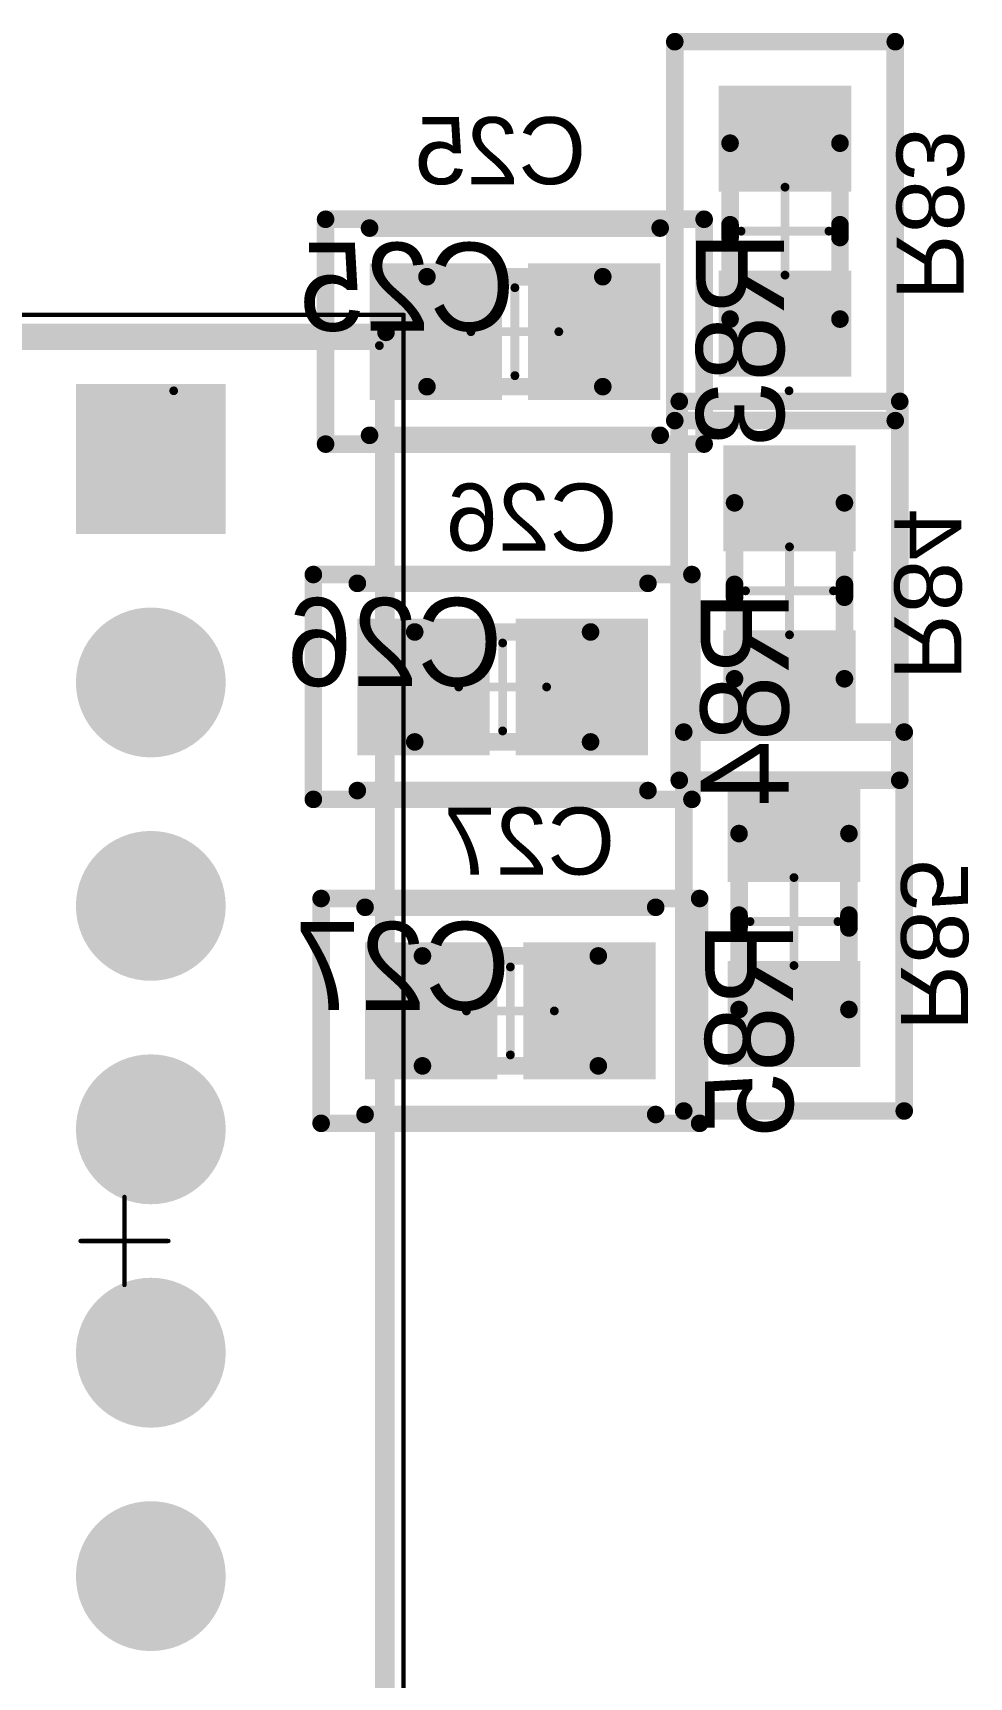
# Model space of a CAD drawing. Header units: millimetres. Extents: x 54 to 247, y 53 to 195.
# Drawn here: x 201.5 to 212.15, y 134.56 to 153.26 of the extents above; entities that cross this region are included whole.
import ezdxf

# ---------------------------------------------------------------- set-up
doc = ezdxf.new("R2010")
doc.units = ezdxf.units.MM
for name, color, linetype in [('BottomOverlay', 54, 'Continuous'), ('BottomPaste', 16, 'Continuous'), ('BottomSolder', 6, 'Continuous'), ('Mechanical10', 56, 'Continuous'), ('Mechanical12', 56, 'Continuous'), ('Mechanical13', 56, 'Continuous'), ('Mechanical14', 56, 'Continuous'), ('Mechanical15', 56, 'Continuous'), ('MultiLayer', 9, 'Continuous'), ('PadHoleLayer', 156, 'Continuous'), ('TopSolder', 216, 'Continuous')]:
    doc.layers.add(name, color=color, linetype=linetype)
doc.styles.add('Arial', font='arial.ttf', dxfattribs={"height": 0.2})

# ---------------------------------------------------------------- blocks, each defined once
blk = doc.blocks.new('V______CRCW0805__3_IPC_A_B_5')
at = {"layer": 'BottomPaste'}
for points in [[(-1.654, 0.754), (-0.448, 0.754), (-0.448, -0.754), (-1.654, -0.754)], [(0.448, 0.754), (1.654, 0.754), (1.654, -0.754), (0.448, -0.754)]]:
    blk.add_hatch(color=16, dxfattribs=at).paths.add_polyline_path(points)
at = {"layer": 'BottomSolder'}
for points in [[(-1.654, 0.754), (-0.448, 0.754), (-0.448, -0.754), (-1.654, -0.754)], [(0.448, 0.754), (1.654, 0.754), (1.654, -0.754), (0.448, -0.754)]]:
    blk.add_hatch(color=6, dxfattribs=at).paths.add_polyline_path(points)
at = {"layer": 'BottomOverlay', "const_width": 0.2}
for points in [[(0.073, 0.625), (-0.073, 0.625)], [(0.073, -0.625), (-0.073, -0.625)]]:
    blk.add_lwpolyline(points, dxfattribs=at)
at = {"layer": 'BottomOverlay', "const_width": 0.1}
for points in [[(-0.123, 0.625, 1), (-0.023, 0.625, 1)], [(0.023, 0.625, 1), (0.123, 0.625, 1)], [(-0.123, -0.625, 1), (-0.023, -0.625, 1)], [(0.023, -0.625, 1), (0.123, -0.625, 1)]]:
    blk.add_lwpolyline(points, format="xyb", close=True, dxfattribs=at)
at = {"layer": 'Mechanical10', "const_width": 0.2}
for points in [[(-2.154, -1.254), (-2.154, 1.254)], [(2.154, 1.254), (-2.154, 1.254)], [(2.154, -1.254), (2.154, 1.254)], [(2.154, -1.254), (-2.154, -1.254)]]:
    blk.add_lwpolyline(points, dxfattribs=at)
at = {"layer": 'Mechanical10', "const_width": 0.1}
for points in [[(-2.204, 1.254, 1), (-2.104, 1.254, 1)], [(-2.204, 1.254, 1), (-2.104, 1.254, 1)], [(2.104, 1.254, 1), (2.204, 1.254, 1)], [(2.104, 1.254, 1), (2.204, 1.254, 1)], [(-2.204, -1.254, 1), (-2.104, -1.254, 1)], [(-2.204, -1.254, 1), (-2.104, -1.254, 1)], [(2.104, -1.254, 1), (2.204, -1.254, 1)], [(2.104, -1.254, 1), (2.204, -1.254, 1)]]:
    blk.add_lwpolyline(points, format="xyb", close=True, dxfattribs=at)
at = {"layer": 'Mechanical12', "const_width": 0.2}
for points in [[(-1, -0.625), (-1, 0.625)], [(1, 0.625), (-1, 0.625)], [(1, -0.625), (1, 0.625)], [(1, -0.625), (-1, -0.625)]]:
    blk.add_lwpolyline(points, dxfattribs=at)
at = {"layer": 'Mechanical12', "const_width": 0.1}
for points in [[(-1.05, 0.625, 1), (-0.95, 0.625, 1)], [(-1.05, 0.625, 1), (-0.95, 0.625, 1)], [(0.95, 0.625, 1), (1.05, 0.625, 1)], [(0.95, 0.625, 1), (1.05, 0.625, 1)], [(-1.05, -0.625, 1), (-0.95, -0.625, 1)], [(-1.05, -0.625, 1), (-0.95, -0.625, 1)], [(0.95, -0.625, 1), (1.05, -0.625, 1)], [(0.95, -0.625, 1), (1.05, -0.625, 1)]]:
    blk.add_lwpolyline(points, format="xyb", close=True, dxfattribs=at)
at = {"layer": 'Mechanical15'}
for points, const_width in [([(-2.154, -1.254), (-2.154, 1.254)], 0.2), ([(2.154, 1.254), (-2.154, 1.254)], 0.2), ([(2.154, -1.254), (2.154, 1.254)], 0.2), ([(0, -0.5), (0, 0.5)], 0.1), ([(0.5, 0), (-0.5, 0)], 0.1), ([(2.154, -1.254), (-2.154, -1.254)], 0.2)]:
    blk.add_lwpolyline(points, dxfattribs=dict(at, const_width=const_width))
for points, const_width in [([(-2.204, 1.254, 1), (-2.104, 1.254, 1)], 0.1), ([(-2.204, 1.254, 1), (-2.104, 1.254, 1)], 0.1), ([(2.104, 1.254, 1), (2.204, 1.254, 1)], 0.1), ([(2.104, 1.254, 1), (2.204, 1.254, 1)], 0.1), ([(-0.025, 0.5, 1), (0.025, 0.5, 1)], 0.05), ([(-0.525, 0, 1), (-0.475, 0, 1)], 0.05), ([(0.475, 0, 1), (0.525, 0, 1)], 0.05), ([(-0.025, -0.5, 1), (0.025, -0.5, 1)], 0.05), ([(-2.204, -1.254, 1), (-2.104, -1.254, 1)], 0.1), ([(-2.204, -1.254, 1), (-2.104, -1.254, 1)], 0.1), ([(2.104, -1.254, 1), (2.204, -1.254, 1)], 0.1), ([(2.104, -1.254, 1), (2.204, -1.254, 1)], 0.1)]:
    blk.add_lwpolyline(points, format="xyb", close=True, dxfattribs=dict(at, const_width=const_width))
at = {"layer": 'Mechanical10', "text_generation_flag": 2}
blk.add_text('R85', height=1, rotation=-180, dxfattribs=at).set_placement((0, -0.011))
blk = doc.blocks.new('V______CRCW0805__3_IPC_A_B_101')
at = {"layer": 'BottomPaste'}
for points in [[(-1.654, 0.754), (-0.448, 0.754), (-0.448, -0.754), (-1.654, -0.754)], [(0.448, 0.754), (1.654, 0.754), (1.654, -0.754), (0.448, -0.754)]]:
    blk.add_hatch(color=16, dxfattribs=at).paths.add_polyline_path(points)
at = {"layer": 'BottomSolder'}
for points in [[(-1.654, 0.754), (-0.448, 0.754), (-0.448, -0.754), (-1.654, -0.754)], [(0.448, 0.754), (1.654, 0.754), (1.654, -0.754), (0.448, -0.754)]]:
    blk.add_hatch(color=6, dxfattribs=at).paths.add_polyline_path(points)
at = {"layer": 'BottomOverlay', "const_width": 0.2}
for points in [[(0.073, 0.625), (-0.073, 0.625)], [(0.073, -0.625), (-0.073, -0.625)]]:
    blk.add_lwpolyline(points, dxfattribs=at)
at = {"layer": 'BottomOverlay', "const_width": 0.1}
for points in [[(-0.123, 0.625, 1), (-0.023, 0.625, 1)], [(0.023, 0.625, 1), (0.123, 0.625, 1)], [(-0.123, -0.625, 1), (-0.023, -0.625, 1)], [(0.023, -0.625, 1), (0.123, -0.625, 1)]]:
    blk.add_lwpolyline(points, format="xyb", close=True, dxfattribs=at)
at = {"layer": 'Mechanical10', "const_width": 0.2}
for points in [[(-2.154, -1.254), (-2.154, 1.254)], [(2.154, 1.254), (-2.154, 1.254)], [(2.154, -1.254), (2.154, 1.254)], [(2.154, -1.254), (-2.154, -1.254)]]:
    blk.add_lwpolyline(points, dxfattribs=at)
at = {"layer": 'Mechanical10', "const_width": 0.1}
for points in [[(-2.204, 1.254, 1), (-2.104, 1.254, 1)], [(-2.204, 1.254, 1), (-2.104, 1.254, 1)], [(2.104, 1.254, 1), (2.204, 1.254, 1)], [(2.104, 1.254, 1), (2.204, 1.254, 1)], [(-2.204, -1.254, 1), (-2.104, -1.254, 1)], [(-2.204, -1.254, 1), (-2.104, -1.254, 1)], [(2.104, -1.254, 1), (2.204, -1.254, 1)], [(2.104, -1.254, 1), (2.204, -1.254, 1)]]:
    blk.add_lwpolyline(points, format="xyb", close=True, dxfattribs=at)
at = {"layer": 'Mechanical12', "const_width": 0.2}
for points in [[(-1, -0.625), (-1, 0.625)], [(1, 0.625), (-1, 0.625)], [(1, -0.625), (1, 0.625)], [(1, -0.625), (-1, -0.625)]]:
    blk.add_lwpolyline(points, dxfattribs=at)
at = {"layer": 'Mechanical12', "const_width": 0.1}
for points in [[(-1.05, 0.625, 1), (-0.95, 0.625, 1)], [(-1.05, 0.625, 1), (-0.95, 0.625, 1)], [(0.95, 0.625, 1), (1.05, 0.625, 1)], [(0.95, 0.625, 1), (1.05, 0.625, 1)], [(-1.05, -0.625, 1), (-0.95, -0.625, 1)], [(-1.05, -0.625, 1), (-0.95, -0.625, 1)], [(0.95, -0.625, 1), (1.05, -0.625, 1)], [(0.95, -0.625, 1), (1.05, -0.625, 1)]]:
    blk.add_lwpolyline(points, format="xyb", close=True, dxfattribs=at)
at = {"layer": 'Mechanical15'}
for points, const_width in [([(-2.154, -1.254), (-2.154, 1.254)], 0.2), ([(2.154, 1.254), (-2.154, 1.254)], 0.2), ([(2.154, -1.254), (2.154, 1.254)], 0.2), ([(0, -0.5), (0, 0.5)], 0.1), ([(0.5, 0), (-0.5, 0)], 0.1), ([(2.154, -1.254), (-2.154, -1.254)], 0.2)]:
    blk.add_lwpolyline(points, dxfattribs=dict(at, const_width=const_width))
for points, const_width in [([(-2.204, 1.254, 1), (-2.104, 1.254, 1)], 0.1), ([(-2.204, 1.254, 1), (-2.104, 1.254, 1)], 0.1), ([(2.104, 1.254, 1), (2.204, 1.254, 1)], 0.1), ([(2.104, 1.254, 1), (2.204, 1.254, 1)], 0.1), ([(-0.025, 0.5, 1), (0.025, 0.5, 1)], 0.05), ([(-0.525, 0, 1), (-0.475, 0, 1)], 0.05), ([(0.475, 0, 1), (0.525, 0, 1)], 0.05), ([(-0.025, -0.5, 1), (0.025, -0.5, 1)], 0.05), ([(-2.204, -1.254, 1), (-2.104, -1.254, 1)], 0.1), ([(-2.204, -1.254, 1), (-2.104, -1.254, 1)], 0.1), ([(2.104, -1.254, 1), (2.204, -1.254, 1)], 0.1), ([(2.104, -1.254, 1), (2.204, -1.254, 1)], 0.1)]:
    blk.add_lwpolyline(points, format="xyb", close=True, dxfattribs=dict(at, const_width=const_width))
at = {"layer": 'Mechanical10', "text_generation_flag": 2}
blk.add_text('R84', height=1, rotation=-180, dxfattribs=at).set_placement((0, -0.011))
blk = doc.blocks.new('V______CRCW0805__3_IPC_A_B_102')
at = {"layer": 'BottomPaste'}
for points in [[(-1.654, 0.754), (-0.448, 0.754), (-0.448, -0.754), (-1.654, -0.754)], [(0.448, 0.754), (1.654, 0.754), (1.654, -0.754), (0.448, -0.754)]]:
    blk.add_hatch(color=16, dxfattribs=at).paths.add_polyline_path(points)
at = {"layer": 'BottomSolder'}
for points in [[(-1.654, 0.754), (-0.448, 0.754), (-0.448, -0.754), (-1.654, -0.754)], [(0.448, 0.754), (1.654, 0.754), (1.654, -0.754), (0.448, -0.754)]]:
    blk.add_hatch(color=6, dxfattribs=at).paths.add_polyline_path(points)
at = {"layer": 'BottomOverlay', "const_width": 0.2}
for points in [[(0.073, 0.625), (-0.073, 0.625)], [(0.073, -0.625), (-0.073, -0.625)]]:
    blk.add_lwpolyline(points, dxfattribs=at)
at = {"layer": 'BottomOverlay', "const_width": 0.1}
for points in [[(-0.123, 0.625, 1), (-0.023, 0.625, 1)], [(0.023, 0.625, 1), (0.123, 0.625, 1)], [(-0.123, -0.625, 1), (-0.023, -0.625, 1)], [(0.023, -0.625, 1), (0.123, -0.625, 1)]]:
    blk.add_lwpolyline(points, format="xyb", close=True, dxfattribs=at)
at = {"layer": 'Mechanical10', "const_width": 0.2}
for points in [[(2.154, 1.254), (-2.154, 1.254)], [(-2.154, -1.254), (-2.154, 1.254)], [(2.154, -1.254), (2.154, 1.254)], [(2.154, -1.254), (-2.154, -1.254)]]:
    blk.add_lwpolyline(points, dxfattribs=at)
at = {"layer": 'Mechanical10', "const_width": 0.1}
for points in [[(-2.204, 1.254, 1), (-2.104, 1.254, 1)], [(-2.204, 1.254, 1), (-2.104, 1.254, 1)], [(2.104, 1.254, 1), (2.204, 1.254, 1)], [(2.104, 1.254, 1), (2.204, 1.254, 1)], [(-2.204, -1.254, 1), (-2.104, -1.254, 1)], [(-2.204, -1.254, 1), (-2.104, -1.254, 1)], [(2.104, -1.254, 1), (2.204, -1.254, 1)], [(2.104, -1.254, 1), (2.204, -1.254, 1)]]:
    blk.add_lwpolyline(points, format="xyb", close=True, dxfattribs=at)
at = {"layer": 'Mechanical12', "const_width": 0.2}
for points in [[(1, 0.625), (-1, 0.625)], [(-1, -0.625), (-1, 0.625)], [(1, -0.625), (1, 0.625)], [(1, -0.625), (-1, -0.625)]]:
    blk.add_lwpolyline(points, dxfattribs=at)
at = {"layer": 'Mechanical12', "const_width": 0.1}
for points in [[(-1.05, 0.625, 1), (-0.95, 0.625, 1)], [(-1.05, 0.625, 1), (-0.95, 0.625, 1)], [(0.95, 0.625, 1), (1.05, 0.625, 1)], [(0.95, 0.625, 1), (1.05, 0.625, 1)], [(-1.05, -0.625, 1), (-0.95, -0.625, 1)], [(-1.05, -0.625, 1), (-0.95, -0.625, 1)], [(0.95, -0.625, 1), (1.05, -0.625, 1)], [(0.95, -0.625, 1), (1.05, -0.625, 1)]]:
    blk.add_lwpolyline(points, format="xyb", close=True, dxfattribs=at)
at = {"layer": 'Mechanical15'}
for points, const_width in [([(2.154, 1.254), (-2.154, 1.254)], 0.2), ([(-2.154, -1.254), (-2.154, 1.254)], 0.2), ([(2.154, -1.254), (2.154, 1.254)], 0.2), ([(0, -0.5), (0, 0.5)], 0.1), ([(0.5, 0), (-0.5, 0)], 0.1), ([(2.154, -1.254), (-2.154, -1.254)], 0.2)]:
    blk.add_lwpolyline(points, dxfattribs=dict(at, const_width=const_width))
for points, const_width in [([(-2.204, 1.254, 1), (-2.104, 1.254, 1)], 0.1), ([(-2.204, 1.254, 1), (-2.104, 1.254, 1)], 0.1), ([(2.104, 1.254, 1), (2.204, 1.254, 1)], 0.1), ([(2.104, 1.254, 1), (2.204, 1.254, 1)], 0.1), ([(-0.025, 0.5, 1), (0.025, 0.5, 1)], 0.05), ([(-0.525, 0, 1), (-0.475, 0, 1)], 0.05), ([(0.475, 0, 1), (0.525, 0, 1)], 0.05), ([(-0.025, -0.5, 1), (0.025, -0.5, 1)], 0.05), ([(-2.204, -1.254, 1), (-2.104, -1.254, 1)], 0.1), ([(-2.204, -1.254, 1), (-2.104, -1.254, 1)], 0.1), ([(2.104, -1.254, 1), (2.204, -1.254, 1)], 0.1), ([(2.104, -1.254, 1), (2.204, -1.254, 1)], 0.1)]:
    blk.add_lwpolyline(points, format="xyb", close=True, dxfattribs=dict(at, const_width=const_width))
at = {"layer": 'Mechanical10', "text_generation_flag": 2}
blk.add_text('R83', height=1, rotation=-180, dxfattribs=at).set_placement((0, -0.011))
blk = doc.blocks.new('61900811121_B_148')
at = {"layer": 'BottomSolder'}
h = blk.add_hatch(color=6, dxfattribs=at)
edge = h.paths.add_edge_path()
edge.add_arc((-3.81, -0.3), 0.852, 0, 360)
h = blk.add_hatch(color=6, dxfattribs=at)
edge = h.paths.add_edge_path()
edge.add_arc((-1.27, -0.3), 0.852, 0, 360)
h = blk.add_hatch(color=6, dxfattribs=at)
edge = h.paths.add_edge_path()
edge.add_arc((1.27, -0.3), 0.852, 0, 360)
h = blk.add_hatch(color=6, dxfattribs=at)
edge = h.paths.add_edge_path()
edge.add_arc((3.81, -0.3), 0.852, 0, 360)
h = blk.add_hatch(color=6, dxfattribs=at)
edge = h.paths.add_edge_path()
edge.add_arc((6.35, -0.3), 0.852, 0, 360)
blk.add_hatch(color=6, dxfattribs=at).paths.add_polyline_path([(8.038, 0.552), (9.742, 0.552), (9.742, -1.152), (8.038, -1.152)])
at = {"layer": 'MultiLayer'}
h = blk.add_hatch(color=9, dxfattribs=at)
edge = h.paths.add_edge_path()
edge.add_arc((-3.81, -0.3), 0.75, 0, 360)
h = blk.add_hatch(color=9, dxfattribs=at)
edge = h.paths.add_edge_path()
edge.add_arc((-1.27, -0.3), 0.75, 0, 360)
h = blk.add_hatch(color=9, dxfattribs=at)
edge = h.paths.add_edge_path()
edge.add_arc((1.27, -0.3), 0.75, 0, 360)
h = blk.add_hatch(color=9, dxfattribs=at)
edge = h.paths.add_edge_path()
edge.add_arc((3.81, -0.3), 0.75, 0, 360)
h = blk.add_hatch(color=9, dxfattribs=at)
edge = h.paths.add_edge_path()
edge.add_arc((6.35, -0.3), 0.75, 0, 360)
blk.add_hatch(color=9, dxfattribs=at).paths.add_polyline_path([(8.14, 0.45), (9.64, 0.45), (9.64, -1.05), (8.14, -1.05)])
at = {"layer": 'PadHoleLayer'}
h = blk.add_hatch(color=156, dxfattribs=at)
edge = h.paths.add_edge_path()
edge.add_arc((-3.81, -0.3), 0.5, 0, 360)
h = blk.add_hatch(color=156, dxfattribs=at)
edge = h.paths.add_edge_path()
edge.add_arc((-1.27, -0.3), 0.5, 0, 360)
h = blk.add_hatch(color=156, dxfattribs=at)
edge = h.paths.add_edge_path()
edge.add_arc((1.27, -0.3), 0.5, 0, 360)
h = blk.add_hatch(color=156, dxfattribs=at)
edge = h.paths.add_edge_path()
edge.add_arc((3.81, -0.3), 0.5, 0, 360)
h = blk.add_hatch(color=156, dxfattribs=at)
edge = h.paths.add_edge_path()
edge.add_arc((6.35, -0.3), 0.5, 0, 360)
h = blk.add_hatch(color=156, dxfattribs=at)
edge = h.paths.add_edge_path()
edge.add_arc((8.89, -0.3), 0.5, 0, 360)
at = {"layer": 'TopSolder'}
h = blk.add_hatch(color=216, dxfattribs=at)
edge = h.paths.add_edge_path()
edge.add_arc((-3.81, -0.3), 0.852, 0, 360)
h = blk.add_hatch(color=216, dxfattribs=at)
edge = h.paths.add_edge_path()
edge.add_arc((-1.27, -0.3), 0.852, 0, 360)
h = blk.add_hatch(color=216, dxfattribs=at)
edge = h.paths.add_edge_path()
edge.add_arc((1.27, -0.3), 0.852, 0, 360)
h = blk.add_hatch(color=216, dxfattribs=at)
edge = h.paths.add_edge_path()
edge.add_arc((3.81, -0.3), 0.852, 0, 360)
h = blk.add_hatch(color=216, dxfattribs=at)
edge = h.paths.add_edge_path()
edge.add_arc((6.35, -0.3), 0.852, 0, 360)
blk.add_hatch(color=216, dxfattribs=at).paths.add_polyline_path([(8.038, 0.552), (9.742, 0.552), (9.742, -1.152), (8.038, -1.152)])
at = {"layer": 'BottomOverlay', "const_width": 0.2}
for points in [[(10.33, 2.975), (10.33, -2.975)], [(-10.33, -2.975), (10.33, -2.975)]]:
    blk.add_lwpolyline(points, dxfattribs=at)
at = {"layer": 'BottomOverlay', "const_width": 0.1}
blk.add_lwpolyline([(10.28, -2.975, 1), (10.38, -2.975, 1)], format="xyb", close=True, dxfattribs=at)
blk.add_lwpolyline([(10.28, -2.975, 1), (10.38, -2.975, 1)], format="xyb", close=True, dxfattribs=at)
at = {"layer": 'Mechanical13', "const_width": 0.1}
for points in [[(10.18, 2.9), (10.18, -2.9)], [(-10.18, -2.9), (10.18, -2.9)]]:
    blk.add_lwpolyline(points, dxfattribs=at)
at = {"layer": 'Mechanical13', "const_width": 0.05}
blk.add_lwpolyline([(10.155, -2.9, 1), (10.205, -2.9, 1)], format="xyb", close=True, dxfattribs=at)
blk.add_lwpolyline([(10.155, -2.9, 1), (10.205, -2.9, 1)], format="xyb", close=True, dxfattribs=at)
at = {"layer": 'Mechanical15', "const_width": 0.05}
for points in [[(10.53, 3.175), (10.53, -3.175)], [(0, 0.5), (0, -0.5)], [(-0.5, 0), (0.5, 0)], [(-10.53, -3.175), (10.53, -3.175)]]:
    blk.add_lwpolyline(points, dxfattribs=at)
at = {"layer": 'Mechanical15', "const_width": 0.025}
for points in [[(-0.012, 0.5, 1), (0.012, 0.5, 1)], [(-0.512, 0, 1), (-0.487, 0, 1)], [(0.488, 0, 1), (0.513, 0, 1)], [(-0.012, -0.5, 1), (0.012, -0.5, 1)], [(10.517, -3.175, 1), (10.542, -3.175, 1)], [(10.517, -3.175, 1), (10.542, -3.175, 1)]]:
    blk.add_lwpolyline(points, format="xyb", close=True, dxfattribs=at)
blk = doc.blocks.new('KEMET_C0805C_DN_IPC_A_B_159')
at = {"layer": 'BottomPaste'}
for points in [[(-1.653, 0.778), (-0.148, 0.778), (-0.148, -0.778), (-1.653, -0.778)], [(0.148, 0.778), (1.653, 0.778), (1.653, -0.778), (0.148, -0.778)]]:
    blk.add_hatch(color=16, dxfattribs=at).paths.add_polyline_path(points)
at = {"layer": 'BottomSolder'}
for points in [[(-1.653, 0.778), (-0.148, 0.778), (-0.148, -0.778), (-1.653, -0.778)], [(0.148, 0.778), (1.653, 0.778), (1.653, -0.778), (0.148, -0.778)]]:
    blk.add_hatch(color=6, dxfattribs=at).paths.add_polyline_path(points)
at = {"layer": 'BottomOverlay', "const_width": 0.2}
for points in [[(1.653, 1.178), (-1.653, 1.178)], [(1.653, -1.178), (-1.653, -1.178)]]:
    blk.add_lwpolyline(points, dxfattribs=at)
at = {"layer": 'BottomOverlay', "const_width": 0.1}
for points in [[(-1.703, 1.178, 1), (-1.603, 1.178, 1)], [(1.603, 1.178, 1), (1.703, 1.178, 1)], [(-1.703, -1.178, 1), (-1.603, -1.178, 1)], [(1.603, -1.178, 1), (1.703, -1.178, 1)]]:
    blk.add_lwpolyline(points, format="xyb", close=True, dxfattribs=at)
at = {"layer": 'Mechanical10', "const_width": 0.2}
for points in [[(-2.153, 1.278), (-2.153, -1.278)], [(2.153, 1.278), (-2.153, 1.278)], [(2.153, 1.278), (2.153, -1.278)], [(2.153, -1.278), (-2.153, -1.278)]]:
    blk.add_lwpolyline(points, dxfattribs=at)
at = {"layer": 'Mechanical10', "const_width": 0.1}
for points in [[(-2.203, 1.278, 1), (-2.103, 1.278, 1)], [(-2.203, 1.278, 1), (-2.103, 1.278, 1)], [(2.103, 1.278, 1), (2.203, 1.278, 1)], [(2.103, 1.278, 1), (2.203, 1.278, 1)], [(-2.203, -1.278, 1), (-2.103, -1.278, 1)], [(-2.203, -1.278, 1), (-2.103, -1.278, 1)], [(2.103, -1.278, 1), (2.203, -1.278, 1)], [(2.103, -1.278, 1), (2.203, -1.278, 1)]]:
    blk.add_lwpolyline(points, format="xyb", close=True, dxfattribs=at)
at = {"layer": 'Mechanical12', "const_width": 0.2}
for points in [[(-1, 0.625), (-1, -0.625)], [(1, 0.625), (-1, 0.625)], [(1, 0.625), (1, -0.625)], [(1, -0.625), (-1, -0.625)]]:
    blk.add_lwpolyline(points, dxfattribs=at)
at = {"layer": 'Mechanical12', "const_width": 0.1}
for points in [[(-1.05, 0.625, 1), (-0.95, 0.625, 1)], [(-1.05, 0.625, 1), (-0.95, 0.625, 1)], [(0.95, 0.625, 1), (1.05, 0.625, 1)], [(0.95, 0.625, 1), (1.05, 0.625, 1)], [(-1.05, -0.625, 1), (-0.95, -0.625, 1)], [(-1.05, -0.625, 1), (-0.95, -0.625, 1)], [(0.95, -0.625, 1), (1.05, -0.625, 1)], [(0.95, -0.625, 1), (1.05, -0.625, 1)]]:
    blk.add_lwpolyline(points, format="xyb", close=True, dxfattribs=at)
at = {"layer": 'Mechanical15'}
for points, const_width in [([(-2.153, 1.278), (-2.153, -1.278)], 0.2), ([(2.153, 1.278), (-2.153, 1.278)], 0.2), ([(2.153, 1.278), (2.153, -1.278)], 0.2), ([(0, 0.5), (0, -0.5)], 0.1), ([(0.5, 0), (-0.5, 0)], 0.1), ([(2.153, -1.278), (-2.153, -1.278)], 0.2)]:
    blk.add_lwpolyline(points, dxfattribs=dict(at, const_width=const_width))
for points, const_width in [([(-2.203, 1.278, 1), (-2.103, 1.278, 1)], 0.1), ([(-2.203, 1.278, 1), (-2.103, 1.278, 1)], 0.1), ([(2.103, 1.278, 1), (2.203, 1.278, 1)], 0.1), ([(2.103, 1.278, 1), (2.203, 1.278, 1)], 0.1), ([(-0.025, 0.5, 1), (0.025, 0.5, 1)], 0.05), ([(-0.525, 0, 1), (-0.475, 0, 1)], 0.05), ([(0.475, 0, 1), (0.525, 0, 1)], 0.05), ([(-0.025, -0.5, 1), (0.025, -0.5, 1)], 0.05), ([(-2.203, -1.278, 1), (-2.103, -1.278, 1)], 0.1), ([(-2.203, -1.278, 1), (-2.103, -1.278, 1)], 0.1), ([(2.103, -1.278, 1), (2.203, -1.278, 1)], 0.1), ([(2.103, -1.278, 1), (2.203, -1.278, 1)], 0.1)]:
    blk.add_lwpolyline(points, format="xyb", close=True, dxfattribs=dict(at, const_width=const_width))
at = {"layer": 'Mechanical10', "text_generation_flag": 2}
blk.add_text('C27', height=1, rotation=180, dxfattribs=at).set_placement((0, -0.011))
blk = doc.blocks.new('KEMET_C0805C_DN_IPC_A_B_160')
at = {"layer": 'BottomPaste'}
for points in [[(-1.653, 0.778), (-0.148, 0.778), (-0.148, -0.778), (-1.653, -0.778)], [(0.148, 0.778), (1.653, 0.778), (1.653, -0.778), (0.148, -0.778)]]:
    blk.add_hatch(color=16, dxfattribs=at).paths.add_polyline_path(points)
at = {"layer": 'BottomSolder'}
for points in [[(-1.653, 0.778), (-0.148, 0.778), (-0.148, -0.778), (-1.653, -0.778)], [(0.148, 0.778), (1.653, 0.778), (1.653, -0.778), (0.148, -0.778)]]:
    blk.add_hatch(color=6, dxfattribs=at).paths.add_polyline_path(points)
at = {"layer": 'BottomOverlay', "const_width": 0.2}
for points in [[(1.653, 1.178), (-1.653, 1.178)], [(1.653, -1.178), (-1.653, -1.178)]]:
    blk.add_lwpolyline(points, dxfattribs=at)
at = {"layer": 'BottomOverlay', "const_width": 0.1}
for points in [[(-1.703, 1.178, 1), (-1.603, 1.178, 1)], [(1.603, 1.178, 1), (1.703, 1.178, 1)], [(-1.703, -1.178, 1), (-1.603, -1.178, 1)], [(1.603, -1.178, 1), (1.703, -1.178, 1)]]:
    blk.add_lwpolyline(points, format="xyb", close=True, dxfattribs=at)
at = {"layer": 'Mechanical10', "const_width": 0.2}
for points in [[(-2.153, 1.278), (-2.153, -1.278)], [(2.153, 1.278), (-2.153, 1.278)], [(2.153, 1.278), (2.153, -1.278)], [(2.153, -1.278), (-2.153, -1.278)]]:
    blk.add_lwpolyline(points, dxfattribs=at)
at = {"layer": 'Mechanical10', "const_width": 0.1}
for points in [[(-2.203, 1.278, 1), (-2.103, 1.278, 1)], [(-2.203, 1.278, 1), (-2.103, 1.278, 1)], [(2.103, 1.278, 1), (2.203, 1.278, 1)], [(2.103, 1.278, 1), (2.203, 1.278, 1)], [(-2.203, -1.278, 1), (-2.103, -1.278, 1)], [(-2.203, -1.278, 1), (-2.103, -1.278, 1)], [(2.103, -1.278, 1), (2.203, -1.278, 1)], [(2.103, -1.278, 1), (2.203, -1.278, 1)]]:
    blk.add_lwpolyline(points, format="xyb", close=True, dxfattribs=at)
at = {"layer": 'Mechanical12', "const_width": 0.2}
for points in [[(-1, 0.625), (-1, -0.625)], [(1, 0.625), (-1, 0.625)], [(1, 0.625), (1, -0.625)], [(1, -0.625), (-1, -0.625)]]:
    blk.add_lwpolyline(points, dxfattribs=at)
at = {"layer": 'Mechanical12', "const_width": 0.1}
for points in [[(-1.05, 0.625, 1), (-0.95, 0.625, 1)], [(-1.05, 0.625, 1), (-0.95, 0.625, 1)], [(0.95, 0.625, 1), (1.05, 0.625, 1)], [(0.95, 0.625, 1), (1.05, 0.625, 1)], [(-1.05, -0.625, 1), (-0.95, -0.625, 1)], [(-1.05, -0.625, 1), (-0.95, -0.625, 1)], [(0.95, -0.625, 1), (1.05, -0.625, 1)], [(0.95, -0.625, 1), (1.05, -0.625, 1)]]:
    blk.add_lwpolyline(points, format="xyb", close=True, dxfattribs=at)
at = {"layer": 'Mechanical15'}
for points, const_width in [([(-2.153, 1.278), (-2.153, -1.278)], 0.2), ([(2.153, 1.278), (-2.153, 1.278)], 0.2), ([(2.153, 1.278), (2.153, -1.278)], 0.2), ([(0, 0.5), (0, -0.5)], 0.1), ([(0.5, 0), (-0.5, 0)], 0.1), ([(2.153, -1.278), (-2.153, -1.278)], 0.2)]:
    blk.add_lwpolyline(points, dxfattribs=dict(at, const_width=const_width))
for points, const_width in [([(-2.203, 1.278, 1), (-2.103, 1.278, 1)], 0.1), ([(-2.203, 1.278, 1), (-2.103, 1.278, 1)], 0.1), ([(2.103, 1.278, 1), (2.203, 1.278, 1)], 0.1), ([(2.103, 1.278, 1), (2.203, 1.278, 1)], 0.1), ([(-0.025, 0.5, 1), (0.025, 0.5, 1)], 0.05), ([(-0.525, 0, 1), (-0.475, 0, 1)], 0.05), ([(0.475, 0, 1), (0.525, 0, 1)], 0.05), ([(-0.025, -0.5, 1), (0.025, -0.5, 1)], 0.05), ([(-2.203, -1.278, 1), (-2.103, -1.278, 1)], 0.1), ([(-2.203, -1.278, 1), (-2.103, -1.278, 1)], 0.1), ([(2.103, -1.278, 1), (2.203, -1.278, 1)], 0.1), ([(2.103, -1.278, 1), (2.203, -1.278, 1)], 0.1)]:
    blk.add_lwpolyline(points, format="xyb", close=True, dxfattribs=dict(at, const_width=const_width))
at = {"layer": 'Mechanical10', "text_generation_flag": 2}
blk.add_text('C26', height=1, rotation=180, dxfattribs=at).set_placement((0, -0.011))
blk = doc.blocks.new('KEMET_C0805C_DN_IPC_A_B_161')
at = {"layer": 'BottomPaste'}
for points in [[(-1.653, 0.778), (-0.148, 0.778), (-0.148, -0.778), (-1.653, -0.778)], [(0.148, 0.778), (1.653, 0.778), (1.653, -0.778), (0.148, -0.778)]]:
    blk.add_hatch(color=16, dxfattribs=at).paths.add_polyline_path(points)
at = {"layer": 'BottomSolder'}
for points in [[(-1.653, 0.778), (-0.148, 0.778), (-0.148, -0.778), (-1.653, -0.778)], [(0.148, 0.778), (1.653, 0.778), (1.653, -0.778), (0.148, -0.778)]]:
    blk.add_hatch(color=6, dxfattribs=at).paths.add_polyline_path(points)
at = {"layer": 'BottomOverlay', "const_width": 0.2}
for points in [[(1.653, 1.178), (-1.653, 1.178)], [(1.653, -1.178), (-1.653, -1.178)]]:
    blk.add_lwpolyline(points, dxfattribs=at)
at = {"layer": 'BottomOverlay', "const_width": 0.1}
for points in [[(-1.703, 1.178, 1), (-1.603, 1.178, 1)], [(1.603, 1.178, 1), (1.703, 1.178, 1)], [(-1.703, -1.178, 1), (-1.603, -1.178, 1)], [(1.603, -1.178, 1), (1.703, -1.178, 1)]]:
    blk.add_lwpolyline(points, format="xyb", close=True, dxfattribs=at)
at = {"layer": 'Mechanical10', "const_width": 0.2}
for points in [[(-2.153, 1.278), (-2.153, -1.278)], [(2.153, 1.278), (-2.153, 1.278)], [(2.153, 1.278), (2.153, -1.278)], [(2.153, -1.278), (-2.153, -1.278)]]:
    blk.add_lwpolyline(points, dxfattribs=at)
at = {"layer": 'Mechanical10', "const_width": 0.1}
for points in [[(-2.203, 1.278, 1), (-2.103, 1.278, 1)], [(-2.203, 1.278, 1), (-2.103, 1.278, 1)], [(2.103, 1.278, 1), (2.203, 1.278, 1)], [(2.103, 1.278, 1), (2.203, 1.278, 1)], [(-2.203, -1.278, 1), (-2.103, -1.278, 1)], [(-2.203, -1.278, 1), (-2.103, -1.278, 1)], [(2.103, -1.278, 1), (2.203, -1.278, 1)], [(2.103, -1.278, 1), (2.203, -1.278, 1)]]:
    blk.add_lwpolyline(points, format="xyb", close=True, dxfattribs=at)
at = {"layer": 'Mechanical12', "const_width": 0.2}
for points in [[(-1, 0.625), (-1, -0.625)], [(1, 0.625), (-1, 0.625)], [(1, 0.625), (1, -0.625)], [(1, -0.625), (-1, -0.625)]]:
    blk.add_lwpolyline(points, dxfattribs=at)
at = {"layer": 'Mechanical12', "const_width": 0.1}
for points in [[(-1.05, 0.625, 1), (-0.95, 0.625, 1)], [(-1.05, 0.625, 1), (-0.95, 0.625, 1)], [(0.95, 0.625, 1), (1.05, 0.625, 1)], [(0.95, 0.625, 1), (1.05, 0.625, 1)], [(-1.05, -0.625, 1), (-0.95, -0.625, 1)], [(-1.05, -0.625, 1), (-0.95, -0.625, 1)], [(0.95, -0.625, 1), (1.05, -0.625, 1)], [(0.95, -0.625, 1), (1.05, -0.625, 1)]]:
    blk.add_lwpolyline(points, format="xyb", close=True, dxfattribs=at)
at = {"layer": 'Mechanical15'}
for points, const_width in [([(-2.153, 1.278), (-2.153, -1.278)], 0.2), ([(2.153, 1.278), (-2.153, 1.278)], 0.2), ([(2.153, 1.278), (2.153, -1.278)], 0.2), ([(0, 0.5), (0, -0.5)], 0.1), ([(0.5, 0), (-0.5, 0)], 0.1), ([(2.153, -1.278), (-2.153, -1.278)], 0.2)]:
    blk.add_lwpolyline(points, dxfattribs=dict(at, const_width=const_width))
for points, const_width in [([(-2.203, 1.278, 1), (-2.103, 1.278, 1)], 0.1), ([(-2.203, 1.278, 1), (-2.103, 1.278, 1)], 0.1), ([(2.103, 1.278, 1), (2.203, 1.278, 1)], 0.1), ([(2.103, 1.278, 1), (2.203, 1.278, 1)], 0.1), ([(-0.025, 0.5, 1), (0.025, 0.5, 1)], 0.05), ([(-0.525, 0, 1), (-0.475, 0, 1)], 0.05), ([(0.475, 0, 1), (0.525, 0, 1)], 0.05), ([(-0.025, -0.5, 1), (0.025, -0.5, 1)], 0.05), ([(-2.203, -1.278, 1), (-2.103, -1.278, 1)], 0.1), ([(-2.203, -1.278, 1), (-2.103, -1.278, 1)], 0.1), ([(2.103, -1.278, 1), (2.203, -1.278, 1)], 0.1), ([(2.103, -1.278, 1), (2.203, -1.278, 1)], 0.1)]:
    blk.add_lwpolyline(points, format="xyb", close=True, dxfattribs=dict(at, const_width=const_width))
at = {"layer": 'Mechanical10', "text_generation_flag": 2}
blk.add_text('C25', height=1, rotation=180, dxfattribs=at).set_placement((0, -0.011))

msp = doc.modelspace()

# ---------------------------------------------------------------- hatches: boundary and pattern name
at = {"layer": 'Mechanical14'}
h = msp.add_hatch(color=56, dxfattribs=at)
edge = h.paths.add_edge_path()
edge.add_arc((203.104, 149.188), 0.05, 0, 360)
h = msp.add_hatch(color=56, dxfattribs=at)
edge = h.paths.add_edge_path()
edge.add_arc((210.104, 149.188), 0.05, 0, 360)
at = {"layer": 'PadHoleLayer'}
h = msp.add_hatch(color=156, dxfattribs=at)
edge = h.paths.add_edge_path()
edge.add_arc((203.104, 149.188), 0.05, 0, 360)
h = msp.add_hatch(color=156, dxfattribs=at)
edge = h.paths.add_edge_path()
edge.add_arc((210.104, 149.188), 0.05, 0, 360)

# ---------------------------------------------------------------- block references
for name, p, rotation in [('V______CRCW0805__3_IPC_A_B_102', (210.058, 151.003), 270), ('KEMET_C0805C_DN_IPC_A_B_161', (206.985, 149.86), 180), ('61900811121_B_148', (202.544, 139.522), 90), ('V______CRCW0805__3_IPC_A_B_101', (210.109, 146.914), 270), ('KEMET_C0805C_DN_IPC_A_B_160', (206.846, 145.821), 180), ('V______CRCW0805__3_IPC_A_B_5', (210.16, 143.154), 270), ('KEMET_C0805C_DN_IPC_A_B_159', (206.934, 142.138), 180)]:
    msp.add_blockref(name, p, dxfattribs=dict(rotation=rotation))

# ---------------------------------------------------------------- texts
at = {"layer": 'BottomOverlay', "style": 'Arial', "text_generation_flag": 2}
for s, p in [('C25', (207.797, 151.537)), ('C26', (208.153, 147.371)), ('C27', (208.127, 143.688))]:
    msp.add_text(s, height=0.762, dxfattribs=at).set_placement(p)
for s, p in [('R83', (211.328, 150.216)), ('R84', (211.303, 145.898)), ('R85', (211.379, 141.91))]:
    msp.add_text(s, height=0.762, rotation=270, dxfattribs=at).set_placement(p)

doc.saveas('drawing.dxf')
